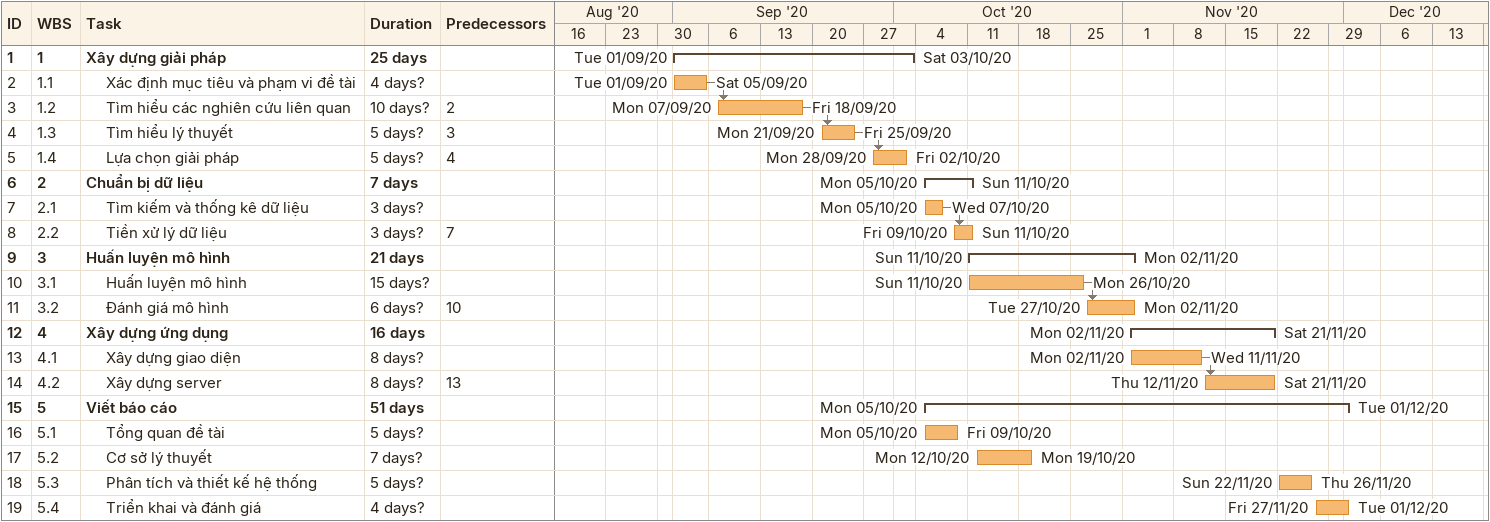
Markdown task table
| ID | WBS | Task | Duration | Start | Finish | Predecessors |
|---|---|---|---|---|---|---|
| 1 | 1 | **Xây dựng giải pháp** | 25d | 2020-09-01 | 2020-10-03 |  |
| 2 | 1.1 | Xác định mục tiêu và phạm vi đề tài | 4d? | 2020-09-01 | 2020-09-05 |  |
| 3 | 1.2 | Tìm hiểu các nghiên cứu liên quan | 10d? | 2020-09-07 | 2020-09-18 | 2 |
| 4 | 1.3 | Tìm hiểu lý thuyết | 5d? | 2020-09-21 | 2020-09-25 | 3 |
| 5 | 1.4 | Lựa chọn giải pháp | 5d? | 2020-09-28 | 2020-10-02 | 4 |
| 6 | 2 | **Chuẩn bị dữ liệu** | 7d | 2020-10-05 | 2020-10-11 |  |
| 7 | 2.1 | Tìm kiếm và thống kê dữ liệu | 3d? | 2020-10-05 | 2020-10-07 |  |
| 8 | 2.2 | Tiền xử lý dữ liệu | 3d? | 2020-10-09 | 2020-10-11 | 7 |
| 9 | 3 | **Huấn luyện mô hình** | 21d | 2020-10-11 | 2020-11-02 |  |
| 10 | 3.1 | Huấn luyện mô hình | 15d? | 2020-10-11 | 2020-10-26 |  |
| 11 | 3.2 | Đánh giá mô hình | 6d? | 2020-10-27 | 2020-11-02 | 10 |
| 12 | 4 | **Xây dựng ứng dụng** | 16d | 2020-11-02 | 2020-11-21 |  |
| 13 | 4.1 | Xây dựng giao diện | 8d? | 2020-11-02 | 2020-11-11 |  |
| 14 | 4.2 | Xây dựng server | 8d? | 2020-11-12 | 2020-11-21 | 13 |
| 15 | 5 | **Viết báo cáo** | 51d | 2020-10-05 | 2020-12-01 |  |
| 16 | 5.1 | Tổng quan đề tài | 5d? | 2020-10-05 | 2020-10-09 |  |
| 17 | 5.2 | Cơ sở lý thuyết | 7d? | 2020-10-12 | 2020-10-19 |  |
| 18 | 5.3 | Phân tích và thiết kế hệ thống | 5d? | 2020-11-22 | 2020-11-26 |  |
| 19 | 5.4 | Triển khai và đánh giá | 4d? | 2020-11-27 | 2020-12-01 |  |
